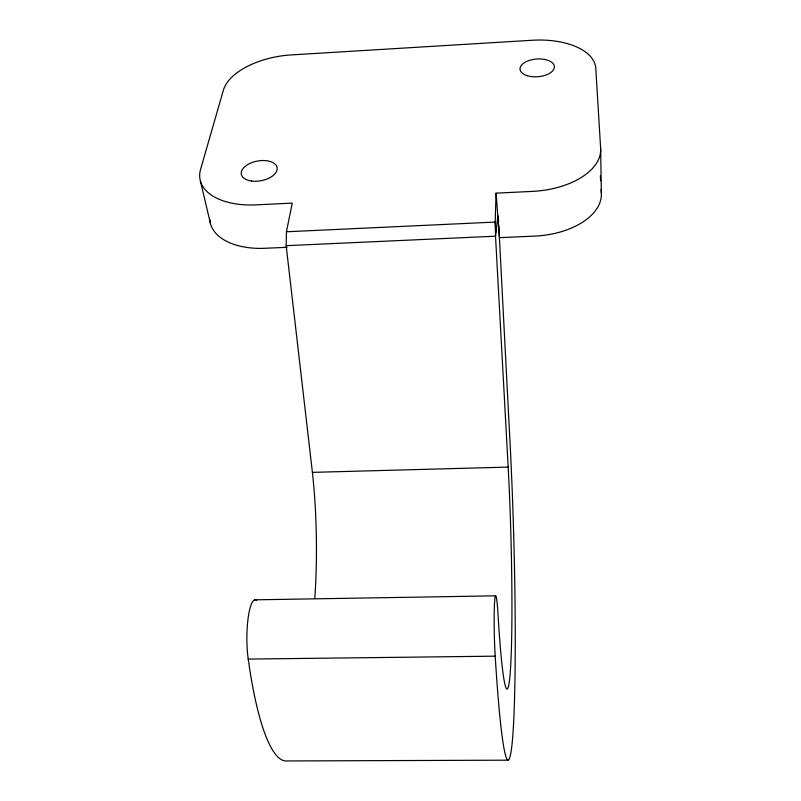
<?xml version="1.0" encoding="UTF-8"?>
<svg xmlns="http://www.w3.org/2000/svg" width="801" height="801" viewBox="0 0 801 801"><rect width="100%" height="100%" fill="white"/><g stroke="black" fill="none" stroke-linecap="round" stroke-linejoin="round"><path stroke-width="1.2" d="M314.843 597.967A151.639 29.767 89.2 0 0 312.41 472.37L286.167 245.687L286.438 231.779L292.245 203.104L256.15 204.866A66.373 36.395 -10.4 0 1 200.56 169.391L223.449 90.012A61.697 31.549 -9.6 0 1 291.073 54.929L532.415 40.25A63.219 32.691 -4.5 0 1 595.784 68.305L600.65 148.616L601.351 193.121A66.373 38.428 -4.1 0 1 534.858 236.095L499.444 237.697L496.079 193.161L532.445 191.389A68.015 37.887 -4.3 0 0 600.65 148.616M496.079 193.161L495.188 222.067L495.519 236.195L508.174 467.103A154.303 8.11 88.4 0 1 510.377 670.607A154.303 8.11 88.4 0 1 497.962 613.476A38.688 2.253 88.7 0 0 494.577 602.232A38.688 2.253 88.7 0 0 495.208 656.169A223.769 11.825 88.4 0 0 513.03 732.284A223.769 11.825 88.4 0 0 509.897 440.019L498.793 225.702M497.761 218.993L497.852 216.26M497.681 217.652L495.519 236.195L286.167 245.687M286.438 231.779L495.188 222.067L495.989 232.02M287.098 247.299L265.221 248.28A64.811 36.956 -10.6 0 1 209.782 219.124M312.41 472.37L508.174 467.103M254.908 599.829L495.589 595.834M256.61 600.35A37.947 8.22 -89.8 0 0 248.25 617.211A37.947 8.22 -89.8 0 0 248.23 659.083L495.208 656.169M508.315 760.179L287.098 760.95A219.864 43.394 89.2 0 1 248.23 659.083M200.36 180.926L210.503 223.729M600.329 175.809L600.62 180.756M601.13 189.416L601.351 193.121M498.282 216.11L498.602 222.097M251.574 181.056A18.213 10.012 -10.6 0 0 277.146 167.739A18.213 10.012 -10.6 0 0 248.941 163.915A18.213 10.012 -10.6 0 0 251.574 181.056M526.928 75.604A17.221 8.871 -4.5 0 0 554.262 67.935A17.221 8.871 -4.5 0 0 530.392 60.105A17.221 8.871 -4.5 0 0 526.928 75.604"/></g></svg>
